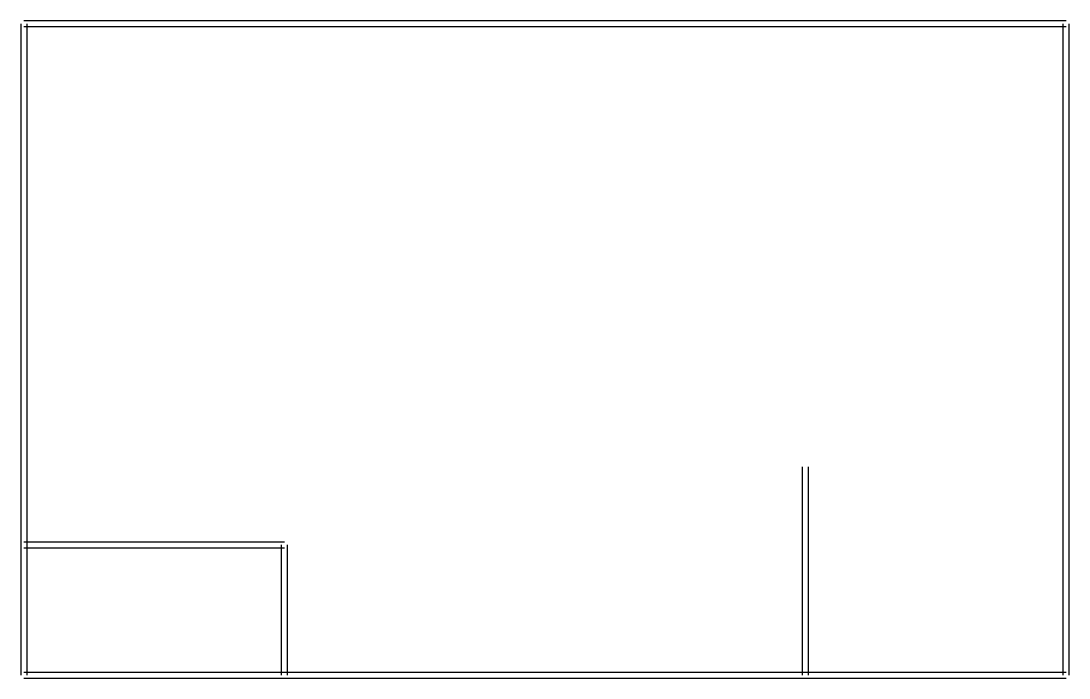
# Model space of a CAD drawing. Header units: metres. Extents: x -115 to 40115, y -115 to 25115.
import ezdxf

# ---------------------------------------------------------------- set-up
doc = ezdxf.new("R2010")
doc.units = ezdxf.units.M

msp = doc.modelspace()

# ---------------------------------------------------------------- linework, layer by layer
at = {"layer": 'WALL'}
for p, q in [((-115, 25000), (-115, 0)), ((40000, 25115), (0, 25115)), ((115, 25000), (115, 0)), ((39885, 0), (39885, 25000)), ((40115, 0), (40115, 25000)), ((40000, 24885), (0, 24885)), ((29885, 0), (29885, 8000)), ((30115, 0), (30115, 8000)), ((0, 5115), (10000, 5115)), ((0, 4885), (10000, 4885)), ((9885, 0), (9885, 5000)), ((10115, 0), (10115, 5000)), ((0, 115), (40000, 115)), ((0, -115), (40000, -115))]:
    msp.add_line(p, q, dxfattribs=at)

doc.saveas('drawing.dxf')
